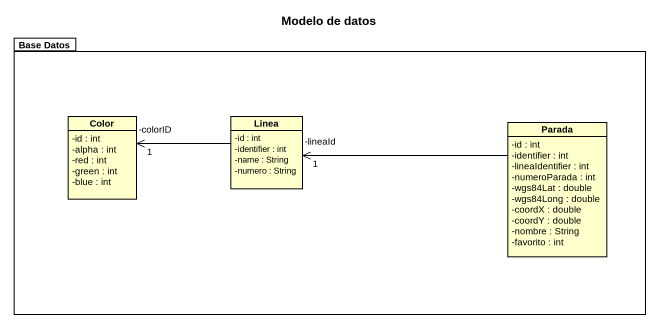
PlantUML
@startuml
title Modelo de datos
hide circle
hide empty members
skinparam classAttributeIconSize 0
package "Base Datos" as Base_Datos {
  class Color {
    -id : int
    -alpha : int
    -red : int
    -green : int
    -blue : int
  }
  class Linea {
    -id : int
    -identifier : int
    -name : String
    -numero : String
  }
  class Parada {
    -id : int
    -identifier : int
    -lineaIdentifier : int
    -numeroParada : int
    -wgs84Lat : double
    -wgs84Long : double
    -coordX : double
    -coordY : double
    -nombre : String
    -favorito : int
  }
}
Linea -left-> "-colorID\n1" Color
Parada -left-> "-lineaId\n1" Linea
@enduml
